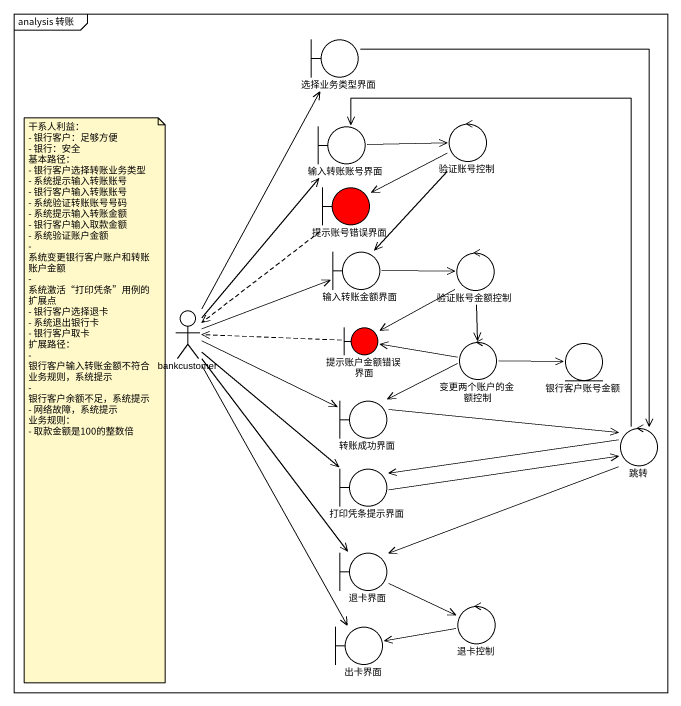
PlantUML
@startuml
mainframe analysis 转账
boundary 选择业务类型界面
boundary 输入转账账号界面
control 验证账号控制
boundary 提示账号错误界面 #FF0000
boundary 输入转账金额界面
control 验证账号金额控制
actor bankcustomer
boundary 提示账户金额错误界面 #FF0000
control 变更两个账户的金额控制
entity 银行客户账号金额
boundary 转账成功界面
control 跳转
boundary 打印凭条提示界面
boundary 退卡界面
control 退卡控制
boundary 出卡界面
选择业务类型界面 --> 跳转
输入转账账号界面 -right-> 验证账号控制
验证账号控制 -left-> 提示账号错误界面
验证账号控制 --> 输入转账金额界面
提示账号错误界面 ..> bankcustomer
输入转账金额界面 -right-> 验证账号金额控制
验证账号金额控制 --> 提示账户金额错误界面
验证账号金额控制 --> 变更两个账户的金额控制
bankcustomer -up-> 选择业务类型界面
bankcustomer -up-> 输入转账账号界面
bankcustomer -right-> 输入转账金额界面
bankcustomer -right-> 转账成功界面
bankcustomer --> 打印凭条提示界面
bankcustomer --> 退卡界面
bankcustomer --> 出卡界面
提示账户金额错误界面 .left.> bankcustomer
变更两个账户的金额控制 -left-> 提示账户金额错误界面
变更两个账户的金额控制 -right-> 银行客户账号金额
变更两个账户的金额控制 -left-> 转账成功界面
转账成功界面 -right-> 跳转
跳转 -up-> 输入转账账号界面
跳转 -left-> 打印凭条提示界面
跳转 -left-> 退卡界面
打印凭条提示界面 -right-> 跳转
退卡界面 -right-> 退卡控制
退卡控制 -left-> 出卡界面
note as N1
  干系人利益：
  - 银行客户：足够方便
  - 银行：安全
  基本路径：
  - 银行客户选择转账业务类型
  - 系统提示输入转账账号
  - 银行客户输入转账账号
  - 系统验证转账账号号码
  - 系统提示输入转账金额
  - 银行客户输入取款金额
  - 系统验证账户金额
  - 系统变更银行客户账户和转账账户金额
  - 系统激活“打印凭条”用例的扩展点
  - 银行客户选择退卡
  - 系统退出银行卡
  - 银行客户取卡
  扩展路径：
  - 银行客户输入转账金额不符合业务规则，系统提示
  - 银行客户余额不足，系统提示
  - 网络故障，系统提示
  业务规则：
  - 取款金额是100的整数倍
end note
@enduml
